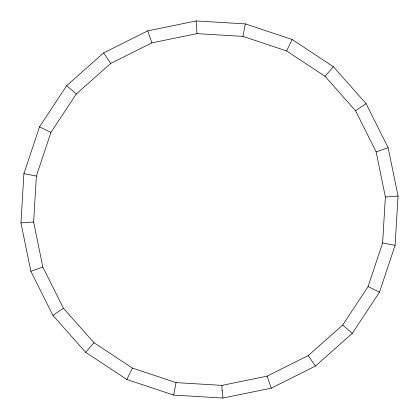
<?xml version="1.0" encoding="UTF-8"?>
<svg xmlns="http://www.w3.org/2000/svg" width="419" height="419" viewBox="0 0 419 419"><rect width="100%" height="100%" fill="white"/><g stroke="black" fill="none" stroke-linecap="round" stroke-linejoin="round"><path stroke-width="0.63" d="M20.95 222.913L23.904 173.655L39.506 126.842L66.689 85.659L103.608 52.914L147.745 30.844L196.087 20.95L245.345 23.904L292.158 39.506L333.341 66.689L366.086 103.608L388.156 147.745L398.05 196.087L395.096 245.345L379.494 292.158L352.311 333.341L315.392 366.086L271.255 388.156L222.913 398.05L173.655 395.096L126.842 379.494L85.659 352.311L52.914 315.392L30.844 271.255L20.95 222.913L33.63 222.012L36.385 176.064L50.935 132.399L76.295 93.987L110.731 63.447L151.898 42.858L196.988 33.63L242.936 36.385L286.601 50.935L325.013 76.295L355.553 110.731L376.142 151.898L385.37 196.988L382.615 242.936L368.065 286.601L342.705 325.013L308.269 355.553L267.102 376.142L222.012 385.37L176.064 382.615L132.399 368.065L93.987 342.705L63.447 308.269L42.858 267.102L33.63 222.012M173.655 395.096L176.064 382.615M242.936 36.385L245.345 23.904M126.842 379.494L132.399 368.065M286.601 50.935L292.158 39.506M85.659 352.311L93.987 342.705M325.013 76.295L333.341 66.689M52.914 315.392L63.447 308.269M355.553 110.731L366.086 103.608M30.844 271.255L42.858 267.102M376.142 151.898L388.156 147.745M385.37 196.988L398.05 196.087M222.012 390.419L222.369 390.445L222.913 398.05M23.904 173.655L36.385 176.064M382.615 242.936L395.096 245.345M39.506 126.842L50.935 132.399M368.065 286.601L379.494 292.158M66.689 85.659L76.295 93.987M342.705 325.013L352.311 333.341M103.608 52.914L110.731 63.447M308.269 355.553L315.392 366.086M147.745 30.844L151.898 42.858M267.102 376.142L271.255 388.156M196.087 20.95L196.988 33.63M222.012 385.37L222.012 390.445"/></g></svg>
